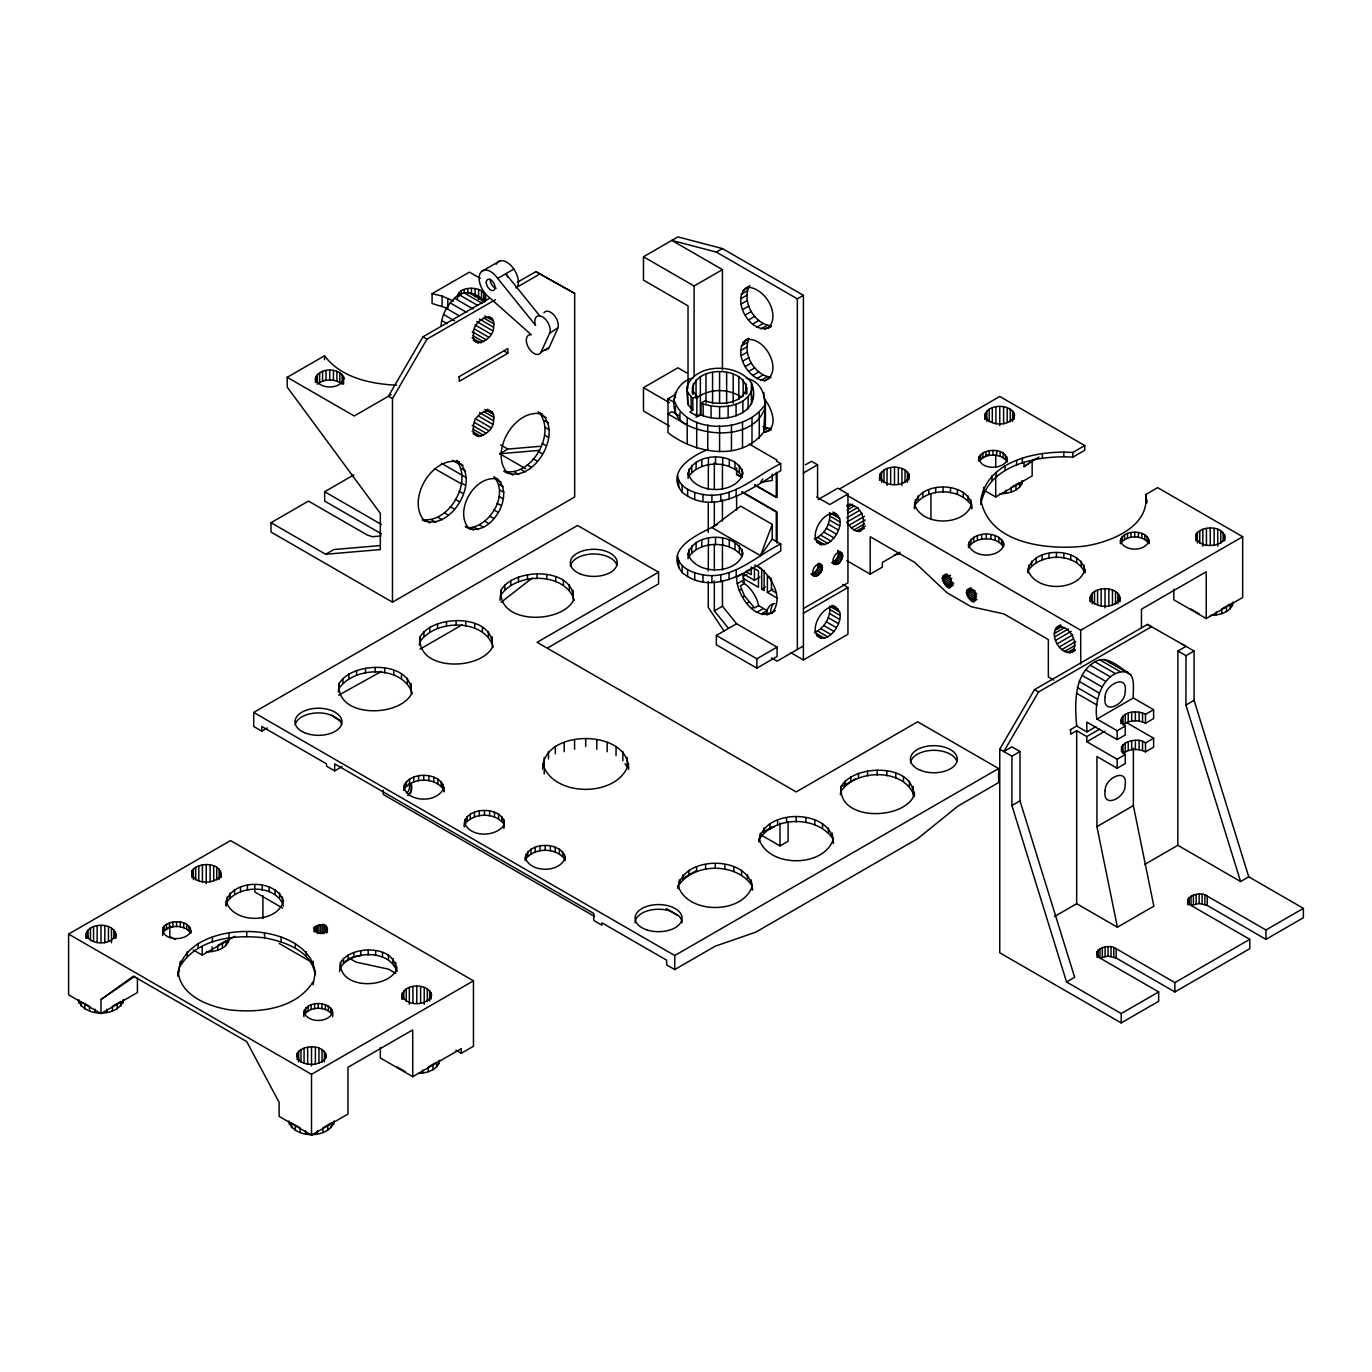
<?xml version="1.0" encoding="UTF-8"?>
<svg xmlns="http://www.w3.org/2000/svg" width="1372" height="1372" viewBox="0 0 1372 1372"><rect width="100%" height="100%" fill="white"/><g stroke="black" fill="none" stroke-linecap="round" stroke-linejoin="round"><path stroke-width="1.5" d="M1144.54 864.514L1177.828 845.306L1177.896 651.014L1185.991 646.349L1147.472 624.414L1034.505 689.636L999.759 749.198L999.759 952.785L1121.216 1022.912L1158.671 1001.286L1158.671 991.939L1099.967 958.033C1089.505 949.493 1109.828 942.976 1116.156 948.687L1174.861 982.592L1249.755 939.34L1249.755 948.687L1174.861 991.939L1116.156 958.033L1108.062 956.113L1099.967 958.033L1099.967 948.687M1248.743 876.811L1240.58 881.527L1185.923 705.054L1185.991 655.696L1194.086 651.014L1194.086 700.337L1248.743 876.811L1303.4 908.367L1303.4 917.714L1265.944 939.34L1207.24 905.451L1199.145 903.513L1191.05 905.451C1180.589 896.911 1200.929 890.377 1207.24 896.105L1265.944 929.993L1303.4 908.367M441.064 326.365C441.492 315.629 446.826 305.527 454.561 298.239C463.427 288.326 476.444 293.522 485.053 300.965M422.576 519.628C449.107 523.332 473.014 481.915 456.55 460.803M422.25 519.885C450.805 533.279 482.464 478.416 456.602 460.392M493.543 327.188C496.681 308.323 472.808 320.088 473.597 332.538C470.459 351.404 494.332 339.639 493.543 327.188L479.514 319.093M493.543 420.69C496.681 401.825 472.808 413.572 473.597 426.04C470.459 444.905 494.332 433.14 493.543 420.69L479.514 412.578M469.447 527.723C490.507 525.922 509.304 493.766 493.869 476.856C519.405 490.49 489.821 541.717 465.245 526.436L473.494 530.072M539.573 412.492C565.899 430.722 532.576 487.403 503.867 471.213C531.427 477.833 557.735 432.283 538.218 411.72M815.14 576.24L811.092 573.908C815.791 573.427 818.913 567.905 818.227 563.48L822.274 565.83C823.509 571.352 816.82 579.773 811.435 574.371M824.503 544.701L814.385 538.853C824.435 535.011 831.192 523.298 829.511 512.665L839.63 518.496C843.729 530.381 825.172 554.871 815.774 539.659C811.658 527.774 830.232 503.284 839.63 518.496M824.503 638.186L814.385 632.355C824.435 628.496 831.192 616.783 829.511 606.15L839.63 611.998C843.729 623.883 825.172 648.373 815.774 633.161C811.658 621.259 830.232 596.786 839.63 611.998M836.56 564.441C829.528 564.235 834.227 553.087 839.081 552.144C846.112 552.367 841.413 563.498 836.56 564.441L832.512 562.108C836.68 560.496 839.904 555.025 837.983 550.721M1095.919 726.628L1086.796 731.893L1076.677 726.045C1074.619 703.407 1073.487 669.69 1099.624 659.76C1111.543 658.2 1121.559 669.056 1130.922 674.87C1134.987 681.867 1132.792 690.339 1133.358 698.005L1096.931 719.048C1093.261 700.046 1104.666 667.993 1128.024 672.177M771.39 326.485C751.119 338.592 727.263 295.546 749.901 285.753M764.993 329.28L771.064 325.781C754.549 324.015 742.098 302.44 748.838 287.28C765.679 288.995 780.754 314.617 768.354 328.234M745.39 340.016C764.307 334.442 784.527 371.623 764.941 380.713C747.346 379.752 730.504 349.002 748.443 338.267M764.941 380.713L771.013 377.214C754.6 375.465 742.201 353.993 748.889 338.901L742.818 342.4M846.713 505.376C870.191 500.969 868.202 551.544 846.713 522.235L862.336 513.231M942.272 578.332C954.483 563.789 954.243 606.115 942.272 578.332L947.126 575.52M966.403 592.258C978.613 577.715 978.39 620.058 966.403 592.258L971.273 589.463M1075.305 650.208C1062.048 660.961 1044.761 631.034 1060.71 624.929M1057.229 626.918C1068.942 624.123 1080.124 643.468 1071.841 652.215M86.11 938.311C83.195 920.938 118.781 920.938 115.883 938.311M115.883 934.075C112.384 945.857 89.592 945.857 86.11 934.075M78.084 999.536C83.452 1017.647 118.524 1017.647 123.892 999.536M162.754 928.038C161.759 940.969 184.723 941.586 190.399 932.325C191.377 919.394 168.43 918.777 162.754 928.038L162.754 935.43M191.874 871.083C190.845 884.528 214.718 885.18 220.635 875.542C221.647 862.096 197.774 861.445 191.874 871.083L191.874 877.411M180.367 961.206L178.034 976.161C180.144 916.976 310.93 916.702 315.44 974.6M315.423 378.483C318.767 367.164 340.685 367.164 344.046 378.483C340.685 389.802 318.767 389.802 315.423 378.483L315.423 382.411M226.209 901.353C232.914 878.715 276.75 878.715 283.455 901.353C276.75 924.008 232.914 924.008 226.209 901.353L226.209 906.034L227.186 897.082M206.246 951.979C215.01 951.756 227.581 949.047 229.158 938.757M339.21 683.513C335.06 717.505 397.52 717.916 411.103 694.626C415.253 660.635 352.81 660.241 339.21 683.513L338.37 691.9M314.085 927.729C324.547 945.754 335.797 914.918 314.085 927.729L314.085 931.897M303.949 1016.669C300.399 999.176 336.14 999.176 332.59 1016.669M313.108 984.856L315.44 971.479M297.141 1053.404C296.112 1066.85 319.985 1067.485 325.884 1057.846C326.913 1044.401 303.041 1043.766 297.141 1053.404L297.141 1059.733M457.596 298.804C455.144 283.284 492.085 285.685 483.819 300.811M340.53 962.527C338.575 988.389 384.486 989.624 395.839 971.084C397.794 945.222 351.884 943.987 340.53 962.527L339.57 971.479M332.59 1011.987C329.229 1023.306 307.311 1023.306 303.949 1011.987M420.175 636.762C416.025 670.771 478.485 671.165 492.085 647.893C496.218 613.884 433.775 613.49 420.175 636.762L419.335 645.149M403.694 790.358C403.299 769.709 446.363 770.481 443.773 791.918L443.105 784.252M288.617 1121.078C293.985 1139.189 329.04 1139.189 334.408 1121.078M443.773 787.236C439.091 803.1 408.393 803.1 403.694 787.236M401.893 994.854C405.375 983.072 428.167 983.072 431.666 994.854C428.167 1006.636 405.375 1006.636 401.893 994.854L401.893 999.073M501.157 590.011C497.007 624.02 559.45 624.414 573.05 601.142C577.2 567.133 514.74 566.739 501.157 590.011L499.888 600.25M465.108 819.307L464.422 826.973C461.575 804.146 509.87 805.313 503.833 828.414M418.752 1073.367C427.001 1072.99 438.337 1069.817 439.675 1060.299M542.746 769.486C541.769 728.24 629.594 728.24 628.616 769.486M525.15 860.484C524.721 840.436 565.676 840.436 565.23 860.484M565.23 857.363C560.548 873.227 529.849 873.227 525.15 857.363M765.405 406.369C756.589 437.497 711.433 437.531 687.218 425.063C666.363 415.579 671.011 382.977 692.911 378.123M686.686 387.659C694.644 362.568 737.484 362.791 751.41 382.737C763.724 414.601 722.993 424.634 700.903 414.824L697.868 416.574L689.773 411.892L692.809 410.142L692.809 398.463L687.801 392.581L686.686 387.659L687.801 404.277L692.809 410.142M692.414 393.901C689.018 364.077 750.192 364.077 746.797 393.901M776.278 461.061L780.737 463.633L780.737 470.647C753.279 487.3 714.229 518.273 682.158 492.239C665.849 472.225 691.351 455.864 708.038 449.502M677.562 482.327L678.334 478.914M688.075 473.22C694.506 451.474 736.593 451.474 743.041 473.22C736.593 494.949 694.506 494.949 688.075 473.22L688.075 478.468M628.616 763.878C618.566 797.835 552.813 797.835 542.746 763.878M772.23 539.076L760.5 555.677L711.914 527.62L740.657 506.131L772.23 524.361L772.23 539.076L780.737 543.998L780.737 550.995C753.279 567.648 714.229 598.638 682.158 572.604C662.985 547.582 701.075 533.468 717.436 524.447M677.562 562.692L678.334 559.262M688.075 553.568C694.506 531.839 736.593 531.839 743.041 553.568C736.593 575.314 694.506 575.314 688.075 553.568L688.075 558.833M746.797 387.659C742.509 404.689 718.757 405.598 704.951 400.796L700.903 403.128L700.903 414.824M752.525 387.659C747.14 408.547 717.728 409.593 700.903 403.128M674.973 394.724L667.993 398.772L667.993 432.66C694.215 453.463 741.446 462.072 763.844 431.906C763.69 412.852 771.767 384.795 746.299 378.123M763.844 431.906L765.405 425.063L765.405 399.355M678.025 888.524C681.267 854.344 751.479 854.842 752.456 890.085L751.187 879.846M678.437 888.233L679.294 879.846M758.99 841.791C762.232 807.611 832.461 808.108 833.421 843.334L832.152 833.113M759.419 841.482L760.26 833.113M752.456 885.42C743.727 914.85 686.737 914.85 678.025 885.42M879.606 475.947C883.105 464.182 905.897 464.182 909.379 475.947C905.897 487.729 883.105 487.729 879.606 475.947L879.606 480.183M841.225 786.362C837.074 820.353 899.535 820.748 913.117 797.475C917.268 763.484 854.825 763.089 841.225 786.362L840.384 794.748M833.421 838.669C824.692 868.116 767.72 868.116 758.99 838.669M915.433 499.717L914.455 508.669C913.512 479.737 972.662 479.737 971.702 508.669L970.741 499.717M984.873 415.184C988.372 403.402 1011.164 403.402 1014.645 415.184C1011.164 426.949 988.372 426.949 984.873 415.184L984.873 419.403M979.179 456.687C978.202 469.601 1001.148 470.219 1006.825 460.958C1007.803 448.027 984.856 447.409 979.179 456.687L979.179 461.352C985.25 453.017 1000.754 453.017 1006.825 461.352L1006.825 456.687M971.702 504.004C964.996 526.642 921.161 526.642 914.455 504.004M968.512 544.513C972.662 530.484 999.845 530.484 1004.012 544.513C999.845 558.558 972.662 558.558 968.512 544.513L968.512 547.634M980.826 499.717C987.857 459.637 1038.535 450.273 1072.818 452.468L1084.772 445.574L1084.772 450.239L1072.818 457.15C1038.535 454.955 987.857 464.319 980.826 504.399L980.826 499.717C988.955 544.615 1048.534 550.292 1085.338 546.022C1111.2 541.854 1150.079 526.522 1145.689 494.555L1157.659 487.643L1242.672 536.726L1242.672 597.506L1206.228 618.532L1173.849 599.838L1173.849 589.205M999.759 493.851C1008.523 493.628 1021.094 490.902 1022.654 480.629M1027.817 572.57C1029.223 545.696 1083.657 545.696 1085.063 572.57M1028.143 572.69L1028.794 565.178M1085.063 569.449C1078.358 592.104 1034.522 592.104 1027.817 569.449M1090.14 601.725C1087.224 584.352 1122.811 584.352 1119.912 601.725M1120.392 543.741C1118.815 528.254 1150.576 528.254 1149.016 543.741M1119.912 597.489C1116.414 609.271 1093.621 609.271 1090.14 597.489M1149.016 540.619C1145.654 551.956 1123.737 551.956 1120.392 540.619M1121.078 723.764C1119.466 711.228 1137.388 709.65 1145.5 714.366L1153.612 709.684L1153.612 718.568L1145.5 723.25C1138.537 719.734 1129.156 719.82 1122.982 724.965L1122.982 716.081M1122.982 744.602L1122.982 753.588C1129.156 748.443 1138.537 748.357 1145.5 751.873L1153.612 747.191L1153.612 738.205L1145.5 742.887C1137.594 735.735 1112.195 743.881 1125.263 754.566L1125.263 763.569L1117.168 768.234L1096.931 756.555L1096.931 826.647L1117.408 927.215L1153.852 906.172L1133.358 805.621L1133.358 748.255M1195.904 534.497C1194.892 547.942 1218.765 548.594 1224.664 538.956C1225.676 525.51 1201.803 524.859 1195.904 534.497L1195.904 540.842M1210.276 615.393C1219.056 615.171 1231.61 612.461 1233.188 602.171M549.606 333.259L549.932 332.367A10.873 6.277 60 0 0 542.523 316.898A10.873 6.277 60 0 0 535.08 323.758L535.56 325.387L497.693 278.413A16.31 9.415 60 0 0 480.011 273.663A16.31 9.415 60 0 0 489.152 297.261L531.273 334.751L529.678 334.751A10.873 6.277 60 0 0 528.94 348.385A10.873 6.277 60 0 0 540.894 352.467L549.606 333.259L558.027 327.702A10.873 6.277 60 0 0 553.568 314.6A10.873 6.277 60 0 0 543.964 312.782M760.5 555.677L772.23 524.361M544.598 349.757A10.873 6.277 60 0 0 548.989 347.802L557.701 328.594M360.733 954.603L359.481 956.387L356.051 956.061M763.089 613.027L767.171 610.591L758.545 605.601L754.497 607.933L744.567 596.014L740.331 585.913L744.379 583.58L742.681 573.719L736.61 577.235C736.335 594.848 756.452 624.98 775.334 610.557M489.564 298.359L422.902 336.843L388.43 396.251L392.478 398.583L392.478 602.171L271.021 532.044L271.021 522.698L308.477 501.089L367.182 534.977L372.309 536.692L381.004 536.023M392.478 398.583L426.949 339.176L495.481 299.628M1147.472 624.414L1151.52 626.747L1038.553 691.968L1003.807 751.53L1011.901 746.848L1019.996 751.53L1019.996 800.854L1074.653 977.327L1066.559 981.992L1011.901 805.518L1011.901 756.212L999.759 749.198M762.849 479.017L760.5 482.327L772.23 480.457L772.23 474.146M162.754 932.72C168.825 924.368 184.311 924.368 190.399 932.72L190.399 928.038M339.21 688.195C354.936 665.643 403.368 665.386 412.372 693.752M180.367 965.888C197.568 938.311 234.938 934.349 264.522 937.848C284.793 941.638 311.341 950.796 314.977 974.103M227.186 901.764C239.277 884.408 276.527 884.22 283.455 906.034M420.175 641.444C435.919 618.892 484.333 618.635 493.337 647.001M501.157 594.693C516.884 572.141 565.315 571.884 574.319 600.25M443.105 788.917C434.581 777.238 412.903 777.238 404.38 788.917L404.38 784.252M313.108 981.752C295.906 1009.329 258.519 1013.291 228.953 1009.792C207.927 1006.036 180.675 995.952 178.034 971.479M742.098 469.104L742.098 476.118C730.418 460.1 700.68 460.1 689.001 476.118L689.001 469.104M332.093 1009.843L332.093 1014.525C326.022 1006.191 310.518 1006.191 304.447 1014.525L304.447 1009.843M340.53 967.209C352.638 949.853 389.888 949.664 396.817 971.479L396.817 966.814M673.806 399.355C684.885 434.272 744.482 433.946 763.844 406.198M465.108 823.989C473.632 812.31 495.309 812.31 503.833 823.989L503.833 819.307M742.098 549.469L742.098 556.483C730.418 540.465 700.68 540.465 689.001 556.483L689.001 549.469M503.833 825.292C495.361 837.435 469.275 837.572 464.422 822.308M564.561 854.379L564.561 859.043C556.037 847.364 534.36 847.364 525.836 859.043L525.836 854.379M915.433 504.399C927.592 487.712 958.565 487.712 970.741 504.399M679.294 884.528C695.09 862.834 735.375 862.834 751.187 884.528M760.26 837.778C776.072 816.1 816.34 816.1 832.152 837.778M1003.412 541.871L1003.412 546.536C995.866 536.195 976.658 536.195 969.112 546.536L969.112 541.871M841.225 791.027C856.951 768.474 905.383 768.234 914.387 796.6L914.387 791.918M1028.794 569.843C1040.833 552.779 1076.197 552.47 1084.737 572.69M1148.518 538.493L1148.518 543.158C1142.447 534.823 1126.961 534.823 1120.873 543.158L1120.873 538.493M762.918 426.589L771.013 428.75L764.941 432.266C779.056 427.824 771.853 408.033 764.941 399.869M408.187 795.588L411.377 791.044L411.377 783.669M771.167 613.713C785.264 599.204 771.167 574.748 756.847 565.538M774.511 826.493L769.984 829.1M532.25 578.006L501.037 602.377M342.125 374.35L342.125 384.16C335.283 378.603 324.186 378.603 317.326 384.16L317.326 374.35M696.05 398.515C708.587 388.293 728.686 388.002 741.72 397.434M696.05 417.208L700.372 413.967L700.372 376.563M112.435 1010.975L112.435 1006.311L120.822 1001.474L120.822 1006.139M217.702 950.213L217.702 945.531L226.088 940.695L226.088 945.377M1011.215 492.085L1011.215 487.403L1019.602 482.567L1019.602 487.232M322.969 1132.517L322.969 1127.853L331.338 1123.016L331.338 1127.681M428.218 1071.755L428.218 1067.073L436.605 1062.237L436.605 1066.919M1221.732 613.627L1221.732 608.945L1230.118 604.109L1230.118 608.791M455.916 1050.18L461.301 1053.284L473.46 1046.27L473.46 980.826L230.547 840.59L68.6 934.075L68.6 994.854L100.996 1013.548L100.996 999.536L133.376 976.161L246.737 1041.605L279.116 1102.368L279.116 1116.396L311.513 1135.107L347.956 1114.064L347.956 1067.313L412.732 1029.909L412.732 1076.66L380.336 1057.966L380.336 1047.333M134.662 976.401L100.996 999.536M1024.044 462.398L1024.044 466.6L1034.282 459.226M1024.044 466.6L1038.964 457.013M271.021 522.698L325.679 554.254L380.336 549.589L380.336 513.351L287.228 387.127L287.228 377.317L324.547 355.76C340.873 377.729 370.714 383.989 396.68 385.206M447.821 298.616L447.821 308.426L432.077 303.486L432.077 293.677L469.396 272.136L480.269 278.396M481.521 271.536L499.837 260.954M497.693 278.413L513.883 269.066M517.347 282.306L535.869 271.622L574.662 293.402L574.662 496.99L392.478 602.171M515.838 287.863L539.916 273.954L574.662 293.402M391.123 394.69L354.216 415.99L287.228 377.317M688.024 381.759L688.024 305.853L643.485 280.145L643.485 256.77L677.905 236.893L722.444 248.589L803.409 295.34L803.409 659.966L790.529 652.54M458.831 376.871L507.863 348.557L507.863 353.239L459.277 381.279L459.277 376.614M541.082 352.09L549.177 347.408M722.444 369.754L722.444 269.632L671.834 240.409L716.356 252.088L722.444 248.589M381.536 533.914L324.667 501.089L324.667 491.725L353.89 474.849M643.485 256.77L694.095 285.993L722.444 269.632M742.749 290.778L748.838 287.28L745.339 288.377M741.137 294.363L747.208 290.864M740.571 298.907L746.642 295.409M741.137 304.104L747.208 300.588M742.749 309.575L748.838 306.059M325.679 554.254L333.859 549.537L380.095 545.576M525.613 468.658L499.768 453.755L507.863 449.073L541.494 446.192M745.339 314.96L751.41 311.444M748.718 319.882L754.789 316.383M752.645 324.032L758.716 320.516M669.467 426.04L643.485 411.034L643.485 387.659L677.905 367.799L687.183 373.15M716.356 252.088L797.338 298.839L803.409 295.34M756.847 327.102L762.918 323.586M761.066 328.886L767.137 325.387M741.206 345.984L747.277 342.468M740.657 350.495L746.728 346.996M741.206 355.657L747.277 352.158M742.818 361.11L748.889 357.595M745.39 366.461L751.479 362.963M692.809 398.463L696.856 396.114L693.34 391.723L692.414 387.659M748.752 371.366L754.823 367.868M752.662 375.499L758.733 371.984M756.847 378.552L762.918 375.036M761.048 380.336L767.12 376.82M267.317 727.966L261.795 731.139L253.7 726.474L253.7 712.445L577.578 525.459L658.56 572.21L658.56 583.889L547.514 647.996M764.084 430.122L767.12 428.373M768.303 431.22L771.338 429.47M381.416 671.44L338.73 695.158M420.055 649.128L462.381 624.689M677.562 475.312C678.883 487.557 692.5 492.599 703.013 494.469C732.82 499.94 756.058 475.432 780.737 463.633M805.433 464.799L811.504 461.301L817.575 464.799L817.575 497.522M803.409 472.98L817.575 464.799M658.56 572.21L537.104 642.319L796.206 791.918L917.662 721.792L998.627 768.543L998.627 782.572L958.153 805.947L917.662 838.669L755.715 932.171L715.241 946.183L674.75 969.558L666.655 964.893L666.655 960.211L601.879 922.807L601.879 925.157L593.784 920.475L593.784 913.46L334.682 763.878L334.682 770.875L342.074 766.605M818.175 499.511L837.812 488.175L847.947 494.023L847.947 582.843L803.409 608.551M839.664 488.912L999.759 396.474L1084.772 445.574M847.947 494.023L829.717 504.536L816.717 497.024M677.562 555.677C678.883 567.922 692.5 572.964 703.013 574.834C732.82 580.287 756.058 555.797 780.737 543.998M846.816 505.908L850.28 503.901M847.519 507.177L852.715 504.176M847.159 510.058L854.104 506.062M753.348 567.339L745.922 571.627L751.187 574.662L751.187 566.859M847.519 513.351L857.929 507.348M743.315 576.394L747.037 574.251M846.816 517.827L858.958 510.813M737.296 583.683L743.367 580.167M848.856 525.373L864.463 516.352M742.681 573.496L754.428 580.27L759.985 577.063M739.319 590.475L741.343 589.308M851.343 527.997L865.218 519.988M854.019 529.952L864.429 523.933M728.515 628.427L714.332 610.883L722.444 606.218L722.444 580.648M163.337 930.816L170.745 926.529M979.059 459.86L988.303 454.509M856.694 531.084L865.355 526.076M742.544 597.18L744.567 596.014M859.181 531.324L864.377 528.323M754.686 564.99L761.7 569.054L761.7 589.154L765.422 587.01M746.728 603.32L748.752 602.154M770.069 577.612L767.377 576.068L767.377 592.43L772.951 589.205M751.616 608.465L753.64 607.299M716.356 635.425L736.61 623.745L777.084 647.121L777.084 656.468L756.847 668.164L716.356 644.789L716.356 635.425L756.847 658.8L777.084 647.121M756.847 612.289L762.918 608.791M762.095 614.519L773.191 612.547M766.965 614.999L768.989 613.833M100.996 1013.548L137.423 992.522L137.423 977.636M193.212 949.921L202.199 955.118L234.835 936.27M900.066 552.213L882.35 562.434L882.35 567.116L870.208 574.131L846.816 560.616M984.924 490.764L995.712 496.99L1032.156 475.947L1032.156 461.935M803.409 613.233L847.947 587.508L847.947 634.258L803.409 659.966M803.409 645.955L777.084 661.15L771.578 657.96M942.924 575.897L946.166 574.028M942.444 576.977L947.297 574.165M942.444 579.876L950.539 575.211M942.924 581.505L949.407 577.766M943.696 583.117L951.791 578.452M944.708 584.592L951.173 580.853M945.874 585.827L952.357 582.088M947.126 586.753L953.609 583.014M948.395 587.285L953.248 584.472M949.561 587.405L952.803 585.518M967.054 589.84L970.296 587.971M966.574 590.903L971.427 588.108M966.574 593.819L973.057 590.08M967.054 595.448L975.149 590.766M967.826 597.06L975.921 592.378M968.838 598.518L976.933 593.853M970.004 599.77L976.487 596.031M344.269 961.926L353.462 956.61M971.273 600.679L976.127 597.883M972.525 601.21L975.766 599.341M973.691 601.33L976.933 599.461M1055.6 628.445L1060.796 625.443M1054.571 630.726L1061.499 626.73M1054.211 633.607L1064.621 627.604M1054.571 636.9L1068.445 628.89M1055.6 640.364L1071.206 631.36M68.6 934.075L311.513 1074.327L473.46 980.826M1057.229 643.794L1072.853 634.773M847.09 495.326L1080.724 630.228L1242.672 536.726M1059.373 646.915L1073.264 638.906M1061.859 649.539L1075.751 641.53M1064.535 651.494L1074.945 645.475M1067.21 652.626L1074.156 648.613M1069.697 652.866L1074.911 649.865M683.307 878.131L696.273 870.654M762.901 832.187L772.144 826.853M842.477 786.242L855.425 778.764M761.477 835.205L780.016 845.907L788.111 841.242L788.111 822.12M412.732 1076.66L461.301 1048.62L461.301 1053.284M1011.901 756.212L1019.996 751.53M253.7 712.445L674.75 955.529L998.627 768.543M1070.16 729.818L1077.363 725.668M1099.555 729.201L1086.796 736.575L1076.677 730.727L1070.606 734.226L1070.606 729.561M1086.796 736.575L1086.796 741.72L1105.026 731.19M1096.931 719.048L1117.168 730.727L1125.263 726.045L1121.078 720.214M1086.796 731.893L1086.796 722.084L1117.168 739.611L1125.263 734.929L1125.263 726.045M1011.901 805.518L1019.996 800.854M1185.923 705.054L1194.086 700.337M1086.796 741.72L1117.168 759.248L1125.263 754.566M1096.931 826.647L1133.358 805.621M1054.468 916.513L1076.677 903.702L1117.408 927.215M1066.559 981.992L1121.216 1013.548L1158.671 991.939M499.768 453.755L539.711 450.325M894.493 554.631L900.426 554.168M432.077 293.677L442.093 296.06L453.549 301.154M542.266 414.052C514.706 407.433 488.398 453 507.914 473.546M459.311 461.952C431.751 455.333 405.443 500.883 424.96 521.446M497.916 479.188C474.952 473.683 453.034 511.636 469.293 528.769M763.124 612.924L764.118 613.353M1198.836 613.627L1190.45 608.791M460.649 483.424L434.427 468.607M405.323 1071.755L396.937 1066.919M82.371 1002.383L89.54 1006.311L89.54 1010.975M291.67 1127.681L291.67 1123.016L300.056 1127.853L300.056 1132.517M1181.944 644.017L1194.086 651.014M535.869 271.622L539.916 273.954M1177.896 651.014L1185.991 655.696M749.489 444.185L777.084 460.117M667.993 398.772L674.561 402.562M643.485 387.659L669.467 402.665M468.384 292.356L484.951 301.926M1104.014 659.332L1130.922 674.87M679.02 415.665L672.04 411.617L667.993 413.967L687.218 425.063M463.993 292.802L482.395 303.418M1099.624 659.76L1119.861 671.457M459.277 294.809L477.679 305.424M1094.907 661.767L1115.144 673.463M833.061 512.013L836.423 513.951M833.336 512.854L838.395 515.769M488.998 316.709L492.514 318.733M454.561 298.239L472.963 308.872M1090.191 665.214L1110.428 676.893M484.779 315.954L493.543 321.014M829.923 516.112L840.041 521.943M483.373 317.824L493.903 323.895M829.511 520.039L839.63 525.888M450.17 302.886L466.737 312.439M1085.784 669.845L1106.038 681.541M1133.358 698.005L1153.612 709.684M828.276 524.19L838.395 530.038M476.719 321.545L492.514 330.669M736.61 474.146L742.132 477.336M755.012 484.779L777.084 497.522L777.084 472.585M742.012 477.748L736.61 474.609L736.61 467.921M754.634 485.036L776.278 497.522L776.278 472.277M446.397 308.408L459.277 315.834M475.089 324.958L490.867 334.082M1082.011 675.367L1102.265 687.063M826.304 528.271L836.423 534.12M474.695 329.109L488.741 337.203M823.749 532.027L833.867 537.858M443.499 314.428L454.544 320.808M1079.129 681.404L1099.366 693.083M472.208 331.732L486.254 339.827M503.816 350.906L507.863 353.239M820.765 535.166L830.9 541.014M473.048 335.711L483.579 341.782M742.132 491.776L777.084 511.962L777.084 543.14M742.012 492.188L776.278 511.962L776.278 541.426M472.122 337.855L480.903 342.914M441.681 320.551L447.203 323.741M817.575 537.498L827.693 543.329M1077.312 687.526L1097.549 699.206M837.555 550.481L842.031 553.07M473.151 340.136L478.416 343.171M838.463 551.801L842.511 554.134M838.635 553.156L842.682 555.488M816.46 542.077L821.519 544.993M838.463 554.7L842.511 557.032M1053.747 680.083L1048.345 676.962L1048.345 639.575L1003.807 613.867L971.273 606.75L947.126 592.824L914.747 562.434L870.208 536.726L870.208 574.131M1076.677 693.323L1096.931 705.019M1126.806 722.735L1153.612 738.205M837.983 556.329L842.031 558.678M837.212 557.941L841.259 560.273M836.2 559.416L840.247 561.748M835.034 560.651L839.081 562.983M833.764 561.577L837.812 563.909M832.684 563L835.394 564.561M831.689 562.692L834.382 564.252M819.084 563.189L822.274 565.83M818.381 564.835L822.428 567.185M1034.505 689.636L1038.553 691.968M422.902 336.843L426.949 339.176M818.227 566.396L822.274 568.728M817.729 568.025L821.777 570.358M816.957 569.637L821.005 571.97M842.682 584.472L847.947 587.508M815.963 571.095L820.01 573.445M814.779 572.347L818.827 574.679M542.077 415.287L546.125 417.637M813.527 573.256L817.575 575.588M812.275 573.788L816.323 576.12M544.513 420.655L548.56 423.005M545.336 427.447L549.383 429.779M544.513 435.181L548.56 437.514M833.061 605.498L836.423 607.453M831.638 605.378L838.395 609.271M487.249 409.199L492.514 412.235M484.779 409.456L493.543 414.515M542.077 443.345L546.125 445.677M829.923 609.597L840.041 615.445M483.373 411.326L493.903 417.397M829.511 613.541L839.63 619.372M828.276 617.692L838.395 623.54M478.485 416.059L492.514 424.154M538.218 451.388L542.266 453.72M475.089 418.46L490.867 427.584M776.449 592.996L771.424 590.08L771.424 578.401M826.304 621.773L836.423 627.621M474.695 422.593L488.741 430.705M743.161 578.452L758.476 587.285L758.476 570.923L754.428 568.574L754.428 580.27M761.7 589.154L764.135 590.56L764.135 570.443M767.377 592.43L777.581 598.312M823.749 625.512L833.867 631.36M533.193 458.745L537.241 461.078M472.208 425.234L486.254 433.329M820.765 628.668L830.9 634.499M500.574 444.871L507.863 449.073M473.048 429.196L483.579 435.284M472.122 431.357L480.903 436.416M817.575 630.983L827.693 636.831M473.151 433.621L478.416 436.656M527.328 464.937L531.376 467.269M816.46 635.562L821.519 638.495M1177.828 845.306L1240.58 881.527M521.034 469.516L525.082 471.848M514.757 472.191L518.805 474.523M508.892 472.774L512.939 475.106M497.093 479.84L501.14 482.172M499.116 484.299L503.164 486.648M459.123 463.187L463.17 465.537M452.451 460.323L459.792 464.559M499.802 489.958L503.85 492.291M461.541 468.555L465.588 470.888M441.441 463.324L466.429 477.679M499.116 496.407L503.164 498.739M497.093 503.215L501.14 505.548M461.541 483.081L465.588 485.414M1249.755 939.34L1191.05 905.451L1191.05 896.105M493.869 509.904L497.916 512.253M459.123 491.245L463.17 493.577M489.684 516.043L493.731 518.376M455.264 499.271L459.311 501.62M484.796 521.188L488.844 523.538M450.222 506.645L454.269 508.978M479.565 525.013L483.613 527.363M474.318 527.242L478.365 529.575M444.374 512.819L448.421 515.169M438.08 517.415L442.127 519.748M431.803 520.091L435.85 522.423M425.937 520.657L429.985 523.006M324.667 491.725L381.536 524.567M331.458 715.258L341.422 721.02M666.175 908.521L677.819 915.244M594.642 916.53L383.251 794.491L383.251 790.238M334.682 770.875L326.57 766.211L326.57 763.878L261.795 726.474L261.795 731.139M282.666 908.075L254.832 892.006L254.832 884.837M395.856 973.434L388.43 969.147L356.051 962.132L349.157 958.153M279.116 943.439L311.513 962.132M175.204 939.528L169.819 936.424L169.819 925.791M696.05 414.207L696.856 414.824L696.856 396.114M1107.787 660.498L1110.685 663.191M821.777 564.75C816.477 561.028 809.857 571.85 814.145 575.931M472.157 293.522L475.055 296.215M539.728 315.852L505.788 273.748A16.31 9.415 60 0 1 507.914 277.436M722.444 606.218L736.61 623.745M625.015 763.81L627.158 766.811L627.158 757.447M724.004 631.017L708.261 607.384L708.261 581.659M1146.477 502.667L1145.689 494.555M751.41 394.433L752.525 399.355M1265.944 929.993L1265.944 939.34M1232.399 602.48L1232.399 605.601M1226.482 606.853L1226.482 611.518M1224.664 534.497L1224.664 540.842M1223.172 532.422L1223.172 540.877M1220.806 530.655L1220.806 543.312M1217.719 529.283L1217.719 546.176M1216.209 611.826L1216.209 614.948M1214.134 528.426L1214.134 545.319M1210.276 528.134L1210.276 545.027M1207.24 896.105L1207.24 905.451M1206.434 528.426L1206.434 545.319M1206.228 618.532L1206.228 571.781L1141.453 609.185L1141.453 628.307M1204.873 895.041L1204.873 904.405M1202.832 529.283L1202.832 546.176M1202.112 894.39L1202.112 903.736M1199.763 530.655L1199.763 543.312M1199.145 894.167L1199.145 903.513M1197.396 532.422L1197.396 542.986M1196.178 894.39L1196.178 903.736M1193.417 895.041L1193.417 904.405M1189.232 897.477L1189.232 904.954M1188.083 899.072L1188.083 904.68M1187.706 900.769L1187.706 904.508M1174.861 982.592L1174.861 991.939M1147.095 536.503L1147.095 541.168M1146.872 499.717L1146.872 502.838M1145.5 714.366L1145.5 723.25M1145.5 742.887L1145.5 751.873M1144.814 534.788L1144.814 539.453M1142.55 713.046L1142.55 721.929M1142.55 741.566L1142.55 750.553M1141.864 533.468L1141.864 538.15M1139.086 712.222L1139.086 721.106M1139.086 740.743L1139.086 749.729M1138.4 532.645L1138.4 537.327M1135.381 711.948L1135.381 720.832M1135.381 740.468L1135.381 749.455M1134.695 532.37L1134.695 537.035M1131.677 712.222L1131.677 721.106M1131.677 740.743L1131.677 749.729M1130.991 532.645L1130.991 537.327M1128.23 713.046L1128.23 721.929M1128.23 741.566L1128.23 750.553M1127.544 533.468L1127.544 538.15M1125.263 714.366L1125.263 723.25M1125.263 742.887L1125.263 751.873M1124.577 534.788L1124.577 539.453M1122.296 536.503L1122.296 541.168M1121.559 718.071L1121.559 723.404M1121.559 746.591L1121.559 751.976M1121.216 1013.548L1121.216 1022.912M1119.398 595.277L1119.398 601.605M1117.906 593.201L1117.906 603.749M1117.168 730.727L1117.168 739.611M1117.168 759.248L1117.168 768.234M1116.156 948.687L1116.156 958.033M1115.556 591.418L1115.556 604.092M1113.79 947.64L1113.79 956.987M1112.469 590.046L1112.469 604.829M1111.028 946.989L1111.028 956.335M1108.868 589.188L1108.868 606.081M1108.062 946.749L1108.062 956.113M1105.026 588.897L1105.026 607.899M1105.095 946.989L1105.095 956.335M1102.333 947.64L1102.333 956.987M1101.167 589.188L1101.167 606.081M1098.149 950.059L1098.149 957.536M1097.583 590.046L1097.583 604.829M1097 951.654L1097 957.262M1094.496 591.418L1094.496 604.092M1092.129 593.201L1092.129 603.749M1090.637 595.277L1090.637 601.605M1084.086 565.178L1084.086 569.843M1081.239 561.182L1081.239 565.864M1080.724 630.228L1080.724 663.997M1076.677 557.769L1076.677 562.434M1076.677 730.727L1076.677 903.702M1072.818 452.468L1072.818 457.15M1070.76 555.128L1070.76 559.81M1063.849 451.8L1063.849 456.464M1063.849 553.482L1063.849 558.164M1056.44 552.916L1056.44 557.598M1049.031 553.482L1049.031 558.164M1042.36 453.429L1042.36 458.094M1042.12 555.128L1042.12 559.81M1036.203 557.769L1036.203 562.434M1031.641 561.182L1031.641 565.864M1022.346 458.214L1022.346 462.896M1021.883 480.937L1021.883 484.059M1016.601 460.752L1016.601 465.434M1015.949 485.311L1015.949 489.976M1014.148 412.955L1014.148 419.283M1012.656 410.88L1012.656 421.444M1010.289 409.096L1010.289 421.77M1007.202 407.741L1007.202 422.525M1007.322 458.814L1007.322 461.935M1005.693 490.284L1005.693 493.406M1005.402 454.681L1005.402 459.363M1005.144 465.828L1005.144 470.51M1003.618 406.884L1003.618 423.776M1003.121 452.983L1003.121 457.648M1001.629 539.402L1001.629 544.067M1000.154 451.662L1000.154 456.344M999.759 406.592L999.759 425.594M998.816 537.275L998.816 541.94M996.707 450.839L996.707 455.504M996.364 472.448L996.364 477.113M995.901 406.884L995.901 423.776M995.712 454.492L995.712 467.235M995.712 475.741L995.712 496.99M995.129 535.646L995.129 540.328M993.002 450.548L993.002 455.23M992.316 407.741L992.316 422.525M991.956 475.758L991.956 480.44M990.858 534.617L990.858 539.299M989.229 409.096L989.229 421.77M989.298 450.839L989.298 455.504M986.862 410.88L986.862 421.444M986.262 534.274L986.262 538.939M985.851 451.662L985.851 456.344M985.388 412.955L985.388 419.283M983.655 487.317L983.655 491.999M982.884 452.983L982.884 457.648M981.666 534.617L981.666 539.299M980.603 454.681L980.603 459.363M977.379 535.646L977.379 540.328M973.708 537.275L973.708 541.94M970.896 539.402L970.896 544.067M967.877 495.738L967.877 500.42M963.316 492.308L963.316 496.99M957.399 489.684L957.399 494.366M950.487 488.038L950.487 492.72M943.078 487.472L943.078 492.154M935.67 488.038L935.67 492.72M930.936 494.023L930.936 519.508M928.775 489.684L928.775 494.366M922.842 492.308L922.842 496.99M918.297 495.738L918.297 500.42M913.117 786.362L913.117 791.027M909.413 781.183L909.413 785.847M908.881 473.734L908.881 480.063M907.389 471.659L907.389 482.207M905.023 469.876L905.023 482.55M903.496 776.723L903.496 781.405M901.936 468.504L901.936 485.396M898.351 467.646L898.351 484.539M895.779 773.311L895.779 777.993M894.493 467.355L894.493 484.247M890.651 467.646L890.651 484.539M887.049 468.504L887.049 485.396M886.809 771.167L886.809 775.832M883.98 469.876L883.98 482.55M881.613 471.659L881.613 482.207M880.121 473.734L880.121 480.063M877.171 770.429L877.171 775.111M867.55 771.167L867.55 775.832M858.563 773.311L858.563 777.993M850.863 776.723L850.863 781.405M844.946 781.183L844.946 785.847M828.431 827.916L828.431 832.598M822.514 823.474L822.514 828.156M814.814 820.062L814.814 824.726M805.844 817.918L805.844 822.583M797.338 298.839L797.338 649.453M796.206 817.18L796.206 821.862M786.568 817.918L786.568 822.583M780.016 822.908L780.016 845.907M777.598 820.062L777.598 824.726M769.898 823.474L769.898 828.156M763.981 827.916L763.981 832.598M763.844 392.512L763.844 397.76M759.265 412.578L759.265 438.285M756.847 658.8L756.847 668.164M751.993 418.048L751.993 443.756M751.41 382.737L751.41 404.277M748.117 397.16L748.117 408.856M747.466 874.667L747.466 879.349M745.871 383.594L745.871 393.987M743.161 379.821L743.161 396.439M742.887 401.104L742.887 412.783M742.509 422.25L742.509 447.958M741.549 870.225L741.549 874.89M739.354 465.28L739.354 472.294M739.354 545.644L739.354 552.659M738.839 376.563L738.839 399.424M736.61 495.378L736.61 510.092M736.061 404.123L736.061 415.819M736.198 489.341L736.198 496.355M736.198 569.706L736.198 576.72M734.98 461.987L734.98 469.001M734.98 542.352L734.98 549.366M733.848 866.812L733.848 871.477M733.197 374.059L733.197 403.162M731.465 424.891L731.465 450.599M729.304 459.466L729.304 466.48M729.081 492.497L729.081 499.511M729.304 539.831L729.304 546.845M729.081 572.861L729.081 579.859M728.12 406.026L728.12 417.705M726.645 372.498L726.645 403.66M724.862 864.669L724.862 869.333M722.667 457.888L722.667 464.902M722.667 538.253L722.667 545.267M722.444 463.479L722.444 489.049M722.444 499.7L722.444 521M722.444 544.427L722.444 569.997M720.797 494.469L720.797 501.483M720.797 574.834L720.797 581.848M719.597 371.966L719.597 403.128M719.597 406.678L719.597 418.357M719.597 425.8L719.597 451.508M715.549 457.339L715.549 464.353M715.549 537.704L715.549 544.718M715.241 863.931L715.241 868.596M714.332 463.016L714.332 488.724M714.332 501.586L714.332 525.167M714.332 544.444L714.332 570.169M714.332 580.888L714.332 610.883M712.565 372.498L712.565 403.66M711.914 495.155L711.914 502.169M711.914 575.503L711.914 582.517M711.09 406.026L711.09 417.705M708.449 457.888L708.261 489.512M708.261 502.375L708.261 532.37M708.449 538.253L708.261 570.958M707.746 424.891L707.746 450.599M705.997 374.059L705.997 403.162M705.602 864.669L705.602 869.333M703.15 404.123L703.15 415.819M703.013 494.469L703.013 501.483M703.013 574.834L703.013 581.848M701.812 459.466L701.812 466.48M701.812 539.831L701.812 546.845M696.702 422.25L696.702 447.958M696.633 866.812L696.633 871.477M696.05 379.821L696.05 396.439M696.119 461.987L696.119 469.001M696.119 542.352L696.119 549.366M694.729 492.497L694.729 499.511M694.729 572.861L694.729 579.859M694.095 285.993L694.095 375.979M693.34 383.594L693.34 393.987M691.762 465.28L691.762 472.294M691.762 545.644L691.762 552.659M691.094 397.16L691.094 408.856M688.916 870.225L688.916 874.89M687.801 382.737L687.801 388.585M687.801 392.581L687.801 404.277M687.612 489.341L687.612 496.355M687.612 569.706L687.612 576.72M687.218 418.048L687.218 443.756M682.999 874.667L682.999 879.349M682.158 485.242L682.158 492.239M682.158 565.59L682.158 572.604M679.929 412.578L679.929 419.592M678.728 480.457L678.728 487.472M678.728 560.805L678.728 567.819M675.367 392.512L675.367 397.76M675.367 406.198L675.367 413.212M674.75 955.529L674.75 969.558M622.871 751.479L622.871 760.825M616.045 746.334L616.045 755.698M607.161 742.406L607.161 751.753M596.803 739.92L596.803 749.266M585.69 739.079L585.69 746.557M574.576 739.92L574.576 749.266M573.05 590.011L573.05 594.693M569.329 584.832L569.329 589.514M564.218 742.406L564.218 751.753M563.412 580.39L563.412 585.055M562.554 851.583L562.554 856.248M559.364 849.182L559.364 853.864M555.711 576.977L555.711 581.642M555.317 746.334L555.317 753.811M555.214 847.347L555.214 852.029M550.378 846.198L550.378 850.863M548.491 751.479L548.491 758.956M546.725 574.817L546.725 579.499M545.198 845.804L545.198 850.468M544.204 757.447L544.204 766.811M544.204 770.292L544.204 774.031M540.019 846.198L540.019 850.863M537.104 574.096L537.104 578.761M535.183 847.347L535.183 852.029M531.033 849.182L531.033 853.864M527.843 851.583L527.843 856.248M527.465 574.817L527.465 579.499M518.496 576.977L518.496 581.642M510.778 580.39L510.778 585.055M504.879 584.832L504.879 589.514M501.826 816.529L501.826 821.193M498.636 814.128L498.636 818.792M494.486 812.293L494.486 816.957M492.085 636.762L492.085 641.444M489.65 811.126L489.65 815.808M488.363 631.583L488.363 636.265M485.739 296.678L485.739 300.605M485.259 294.534L485.259 300.417M484.47 810.732L484.47 815.414M483.819 292.545L483.819 300.399M482.447 627.124L482.447 631.806M481.555 290.83L481.555 300.64M479.291 811.126L479.291 815.808M478.588 289.509L478.588 299.336M475.141 288.686L475.141 296.541M474.729 623.711L474.729 628.393M474.455 812.293L474.455 816.957M471.436 288.412L471.436 294.294M470.304 814.128L470.304 818.792M467.732 288.686L467.732 292.613M467.115 816.529L467.115 821.193M465.76 621.567L465.76 626.249M464.268 289.509L464.268 293.437M461.301 290.83L461.301 294.757M459.037 292.545L459.037 296.472M456.121 620.847L456.121 625.512M446.5 621.567L446.5 626.249M442.093 296.06L442.093 305.887M441.098 781.457L441.098 786.139M438.903 1060.607L438.903 1063.729M437.908 779.056L437.908 783.738M437.514 623.711L437.514 628.393M433.758 777.221L433.758 781.903M432.969 1064.981L432.969 1069.646M431.151 992.625L431.151 998.97M429.813 627.124L429.813 631.806M429.659 990.55L429.659 1001.114M428.922 776.072L428.922 780.737M427.292 988.783L427.292 1001.44M424.222 987.411L424.222 1004.304M423.897 631.583L423.897 636.265M423.742 775.677L423.742 780.342M422.696 1069.954L422.696 1073.076M420.621 986.554L420.621 1003.447M418.563 776.072L418.563 780.737M416.779 986.262L416.779 1003.155M413.727 777.221L413.727 781.903M412.921 986.554L412.921 1003.447M411.103 683.513L411.103 688.195M409.576 779.056L409.576 783.738M409.336 987.411L409.336 1004.304M407.381 678.334L407.381 682.999M406.386 781.457L406.386 786.139M406.249 988.783L406.249 1001.44M403.882 990.55L403.882 999.005M402.39 992.625L402.39 998.97M401.481 673.875L401.481 678.557M395.839 962.527L395.839 967.209M393.764 670.462L393.764 675.144M392.975 958.548L392.975 963.213M388.43 955.118L388.43 959.8M384.795 668.318L384.795 673M382.496 952.494L382.496 957.159M375.602 950.847L375.602 955.512M375.156 667.581L375.156 672.263M368.193 950.282L368.193 954.946M365.535 668.318L365.535 673M360.785 950.847L360.785 955.512M356.549 670.462L356.549 675.144M353.873 952.494L353.873 957.159M348.848 673.875L348.848 678.557M347.956 955.118L347.956 959.8M343.549 376.34L343.549 384.194M343.394 958.548L343.394 963.213M342.931 678.334L342.931 682.999M339.844 372.635L339.844 382.462M336.895 371.332L336.895 381.142M333.636 1121.387L333.636 1124.491M333.43 370.491L333.43 380.318M330.669 1007.854L330.669 1012.536M329.726 370.217L329.726 380.027M328.388 1006.139L328.388 1010.821M327.702 1125.743L327.702 1130.425M327.359 927.729L327.359 931.897M326.673 926.786L326.673 933.011M326.022 370.491L326.022 380.318M325.884 1053.404L325.884 1057.623M325.593 925.963L325.593 932.188M325.421 1004.836L325.421 1009.5M324.547 355.76L324.547 359.687M324.409 1051.329L324.409 1061.894M324.169 925.328L324.169 933.629M322.574 371.332L322.574 381.142M322.506 924.934L322.506 933.234M322.043 1049.546L322.043 1062.22M321.974 1004.012L321.974 1008.677M320.722 924.797L320.722 933.114M319.607 372.635L319.607 382.462M318.956 924.934L318.956 933.234M318.956 1048.191L318.956 1062.957M318.27 1003.721L318.27 1008.403M317.292 925.328L317.292 933.629M317.447 1130.734L317.447 1133.838M315.903 376.34L315.903 382.239M315.869 925.963L315.869 932.188M315.371 1047.333L315.371 1064.209M314.771 926.786L314.771 930.936M314.565 1004.012L314.565 1008.677M313.108 961.206L313.108 965.888M311.513 1047.025L311.513 1066.027M311.513 1074.327L311.513 1135.107M311.118 1004.836L311.118 1009.5M308.151 1006.139L308.151 1010.821M307.654 1047.333L307.654 1064.209M306.23 951.654L306.23 956.318M305.87 1007.854L305.87 1012.536M305.579 1130.734L305.579 1133.838M304.07 1048.191L304.07 1062.957M300.983 1049.546L300.983 1062.22M298.616 1051.329L298.616 1061.894M295.323 943.439L295.323 948.103M295.323 1125.743L295.323 1130.425M289.389 1121.387L289.389 1124.491M282.478 897.082L282.478 901.764M281.089 937.127L281.089 941.809M279.631 893.086L279.631 897.768M275.069 889.673L275.069 894.338M269.152 887.049L269.152 891.714M264.522 933.166L264.522 937.848M262.927 895.642L262.927 918.503M262.241 885.386L262.241 890.068M247.423 885.386L247.423 890.068M246.737 931.811L246.737 936.493M240.512 887.049L240.512 891.714M234.595 889.673L234.595 894.338M230.033 893.086L230.033 897.768M228.953 933.166L228.953 937.848M228.369 939.065L228.369 942.187M222.435 943.439L222.435 948.103M221.132 873.312L221.132 877.531M220.635 871.083L220.635 877.411M219.143 869.008L219.143 879.572M216.776 867.224L216.776 879.898M213.689 865.869L213.689 880.653M212.386 937.127L212.386 941.809M212.18 946.852L212.18 951.533M210.105 865.012L210.105 881.904M206.246 864.72L206.246 883.722M202.404 865.012L202.404 881.904M202.199 946.611L202.199 955.118M198.803 865.869L198.803 880.653M198.151 943.439L198.151 948.103M195.716 867.224L195.716 879.898M193.366 869.008L193.366 879.572M190.88 930.182L190.88 933.303M188.976 926.049L188.976 930.731M187.227 951.654L187.227 956.318M186.695 924.334L186.695 929.016M183.728 923.03L183.728 927.695M180.281 922.19L180.281 926.872M176.576 921.915L176.576 926.597M172.872 922.19L172.872 926.872M169.408 923.03L169.408 927.695M166.458 924.334L166.458 929.016M164.177 926.049L164.177 930.731M123.103 999.828L123.103 1002.949M117.186 1004.201L117.186 1008.883M115.368 931.862L115.368 938.191M113.876 929.787L113.876 938.225M111.509 928.004L111.509 942.787M108.439 926.632L108.439 941.415M106.913 1009.192L106.913 1012.296M104.838 925.774L104.838 942.667M100.996 925.483L100.996 942.375M97.138 925.774L97.138 942.667M95.062 1009.192L95.062 1012.296M93.553 926.632L93.553 941.415M90.466 928.004L90.466 940.678M88.1 929.787L88.1 938.225M86.608 931.862L86.608 938.191M84.79 1004.201L84.79 1008.883M81.154 1001.474L81.154 1006.139M78.873 999.828L78.873 1002.949M496.201 264.316A16.31 9.415 60 0 1 511.276 265.825A16.31 9.415 60 0 1 517.518 286.834M496.184 288.274A6.277 3.619 60 0 1 490.353 279.116M766.622 613.696A23.478 13.549 60 0 1 774.871 603.526M742.681 582.38A23.478 13.549 60 0 1 758.716 605.841M770.618 612.992A23.478 13.549 60 0 1 772.83 604.692M295.151 724.931A23.478 13.549 0 0 1 327.102 713.869L332.47 715.584L340.016 721.089A23.478 13.549 0 0 1 341.697 724.485M635.082 922.807A23.478 13.549 0 0 1 670.291 911.077L678.883 916.033A23.478 13.549 0 0 1 682.038 922.807M910.459 762.798A23.478 13.549 0 0 1 932.634 750.33A23.478 13.549 0 0 1 956.936 761.409M570.409 566.31A23.478 13.549 0 0 1 592.841 553.979A23.478 13.549 0 0 1 616.903 565.213M409.233 783.086A14.32 8.266 60 0 1 406.609 792.862M411.188 783.618A17.184 9.913 60 0 1 408.033 795.348M1105.163 697.165C1102.042 716.03 1125.915 704.282 1125.109 691.831C1128.247 672.966 1104.374 684.714 1105.163 697.165M1105.163 790.666C1102.042 809.531 1125.915 797.784 1125.109 785.316C1128.247 766.451 1104.374 778.216 1105.163 790.666M486.237 282.752A6.277 3.619 60 0 0 493.165 290.59A6.277 3.619 60 0 0 492.582 281.414A6.277 3.619 60 0 0 486.237 282.752M304.498 732.682A23.478 13.549 0 0 0 341.8 723.353A23.478 13.549 0 0 0 309.146 709.358A23.478 13.549 0 0 0 304.498 732.682M646.812 929.873A23.478 13.549 0 0 0 682.038 918.142A23.478 13.549 0 0 0 646.812 906.395A23.478 13.549 0 0 0 646.812 929.873M920.543 770.361A23.478 13.549 0 0 0 957.262 760.26A23.478 13.549 0 0 0 923.768 746.968A23.478 13.549 0 0 0 920.543 770.361M580.253 573.925A23.478 13.549 0 0 0 617.16 564.081A23.478 13.549 0 0 0 583.923 550.549A23.478 13.549 0 0 0 580.253 573.925"/></g></svg>
